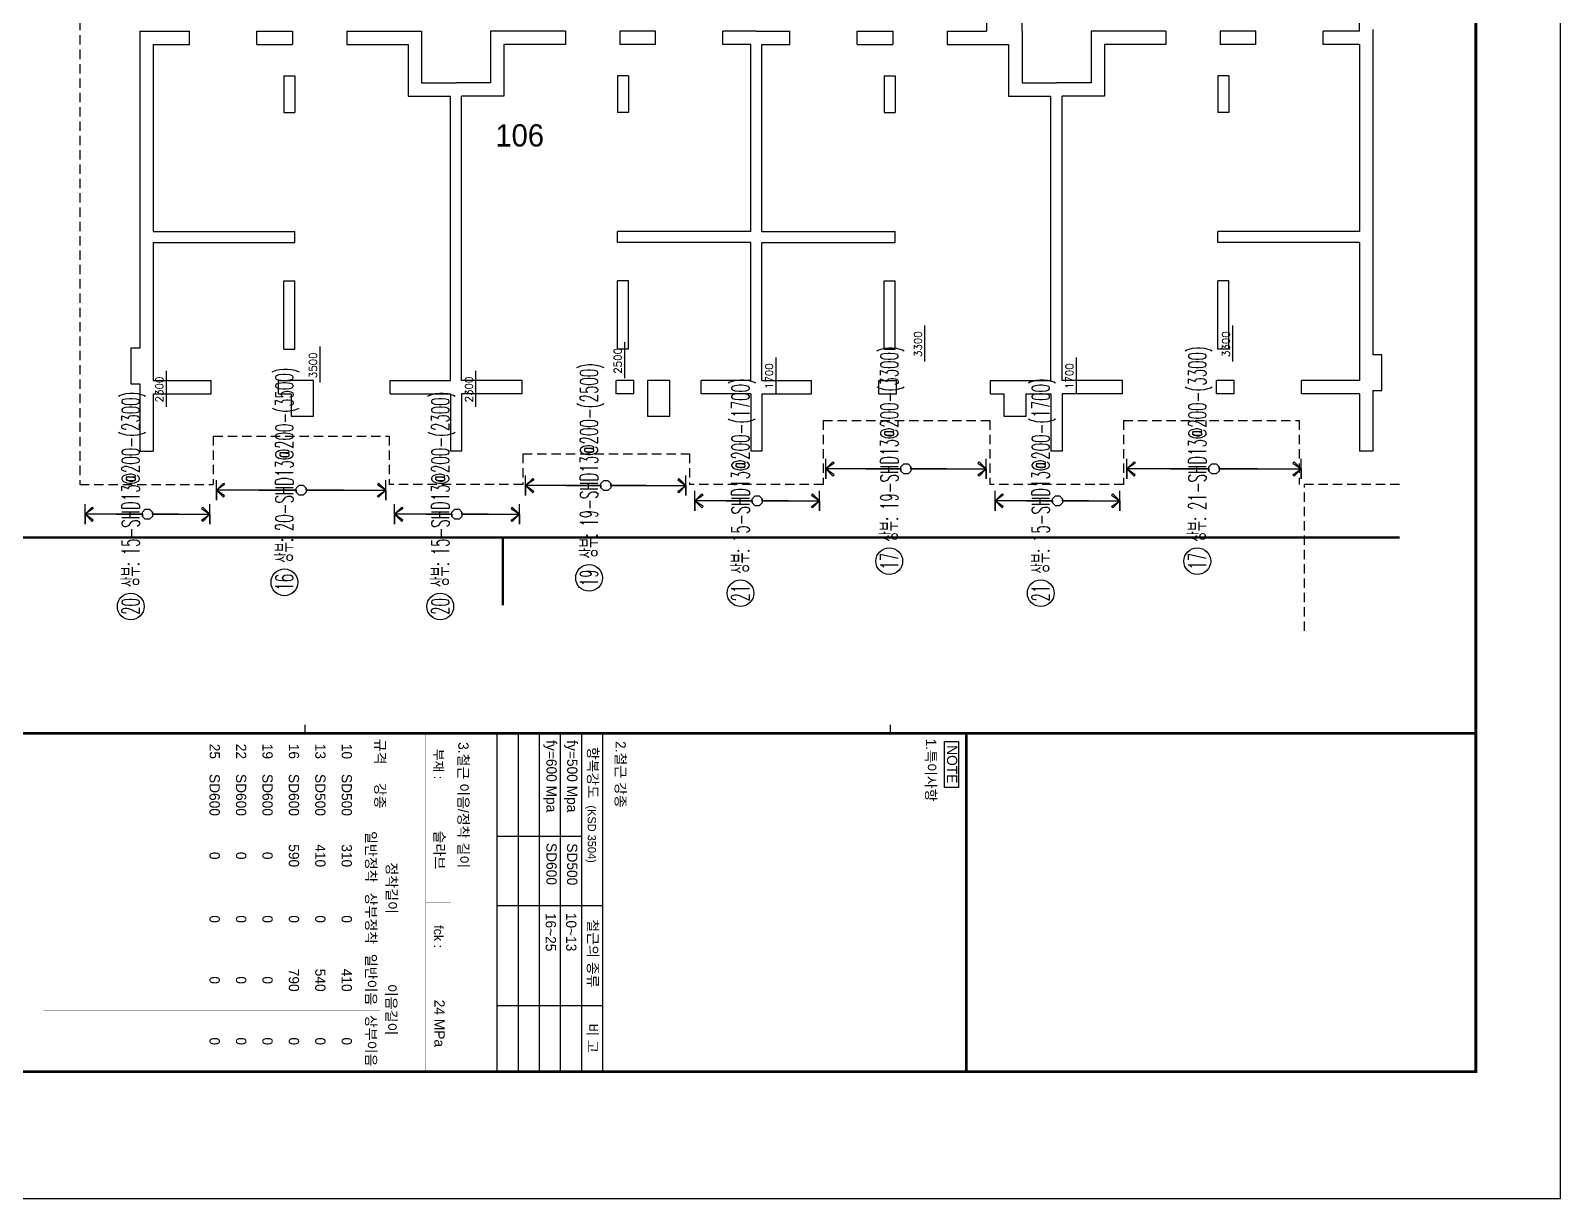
# Model space of a CAD drawing. Header units: millimetres. Extents: x 327808 to 2562540, y -728300 to 402793.
# Drawn here: x 482646 to 516989, y -385130 to -358916 of the extents above; entities that cross this region are included whole.
import ezdxf
from ezdxf.enums import TextEntityAlignment as Align

# ---------------------------------------------------------------- set-up
doc = ezdxf.new("R2010")
doc.units = ezdxf.units.MM
doc.header["$LTSCALE"] = 140
doc.linetypes.add('XS-기초$0$HID', pattern=[2.3, 1.5, -0.8])
for name, color, linetype in [('CEN-P', 14, 'Continuous'), ('XDIM', 7, 'Continuous'), ('XREBAR', 1, 'Continuous'), ('XS-기초$0$WALL', 11, 'Continuous'), ('XS-기초$0$기초연단', 3, 'Continuous'), ('XTAG', 7, 'Continuous'), ('기초꺽임', 7, 'Continuous')]:
    doc.layers.add(name, color=color, linetype=linetype)
doc.layers.add('TEXT', color=3, linetype='Continuous', lineweight=9)
doc.styles.add('XRebar', font='Romans.shx', dxfattribs={"bigfont": 'whgtxt.shx'})
doc.styles.add('XRebar2', font='Romans.shx')
doc.styles.add('XRebarSheet', font='HMKMRHD.TTF')
doc.styles.add('돋음', font='')
doc.styles.get('돋음').set_extended_font_data('Dotum')

# ---------------------------------------------------------------- blocks, each defined once
blk = doc.blocks.new('dhs_sheet2e')
at = {"color": 7}
for p, q in [((73013.1, 43498.2), (72813.3, 43498.2)), ((73013.1, 36694), (81003.6, 36694)), ((77085.8, 36694), (77085.8, 34197)), ((79453.7, 36694), (79453.7, 34197)), ((73013.1, 36194.6), (81003.6, 36194.6)), ((75452.6, 36194.6), (75452.6, 34197)), ((73013.1, 35695.2), (81003.6, 35695.2)), ((73013.1, 35195.8), (81003.6, 35195.8)), ((73013.1, 34696.4), (81003.6, 34696.4)), ((73013.1, 34197), (81003.6, 34197)), ((73013.1, 29664.7), (72813.3, 29664.7))]:
    blk.add_line(p, q, dxfattribs=at)
for points in [[(84000, 0), (84000, 59329.4), (0, 59329.4), (0, 0)], [(73208.2, 45108.5), (74292.8, 45108.5), (74292.8, 44775), (73208.2, 44775)]]:
    blk.add_lwpolyline(points, close=True, dxfattribs=at)
at = {"color": 30, "const_width": 64.9}
blk.add_lwpolyline([(81003.6, 57331.7), (2996.4, 57331.7), (2996.4, 1997.6), (81003.6, 1997.6)], close=True, dxfattribs=at)
at = {"color": 30}
for points, const_width in [([(73013.1, 1997.6), (73013.1, 57331.7)], 64.9), ([(73013.1, 45291.6), (81003.6, 45291.6)], 64.9), ([(73013.1, 37482.7), (81003.6, 37482.7)], 1.25)]:
    blk.add_lwpolyline(points, dxfattribs=dict(at, const_width=const_width))
at = {"ltscale": 2, "const_width": 1.25}
for points in [[(73013.1, 36694), (73013.1, 34197)], [(81003.6, 36694), (81003.6, 34197)], [(73013.1, 33114.4), (73013.1, 32518)], [(81003.6, 32518), (81003.6, 33114.4)], [(73013.1, 31595.4), (73013.1, 23480)], [(81003.6, 23480), (81003.6, 31595.4)]]:
    blk.add_lwpolyline(points, dxfattribs=at)
at = {"color": 7, "const_width": 1.25}
for points in [[(73013.1, 33114.4), (81003.6, 33114.4)], [(75010.7, 32518), (75010.7, 33114.4)], [(77008.3, 33114.4), (77008.3, 32518)], [(79005.9, 32518), (79005.9, 33114.4)], [(73013.1, 32518), (81003.6, 32518)], [(73013.1, 31920), (81003.6, 31920)], [(73839.2, 31920), (73839.2, 23480)], [(75231.7, 31920), (75231.7, 23480)], [(78117.6, 31920), (78117.6, 23480)], [(75231.7, 31445.6), (81003.6, 31445.6)], [(76674.7, 31445.6), (76674.7, 23480)], [(79560.6, 31445.6), (79560.6, 23480)], [(73013.1, 30971.1), (81003.6, 30971.1)], [(73013.1, 30346.9), (81003.6, 30346.9)], [(73013.1, 29722.6), (81003.6, 29722.6)], [(73013.1, 29098.3), (81003.6, 29098.3)], [(73013.1, 28474.1), (81003.6, 28474.1)], [(73013.1, 27849.8), (81003.6, 27849.8)], [(73013.1, 27225.6), (81003.6, 27225.6)], [(73013.1, 26601.3), (81003.6, 26601.3)], [(73013.1, 25977.1), (81003.6, 25977.1)], [(73013.1, 25352.8), (81003.6, 25352.8)], [(73013.1, 24728.5), (81003.6, 24728.5)], [(73013.1, 24104.3), (81003.6, 24104.3)], [(73013.1, 23480), (81003.6, 23480)]]:
    blk.add_lwpolyline(points, dxfattribs=at)
at = {"color": 7, "ltscale": 2, "const_width": 1.25}
blk.add_lwpolyline([(77008.3, 32518), (77008.3, 33114.4)], dxfattribs=at)
at = {"color": 7, "style": 'XRebarSheet'}
for s, height, p in [('NOTE', 242.71, (73292, 44833.7)), ('1.특이사항', 242.71, (73135.9, 44335.3)), ('2.철근 강종', 242.71, (73193, 37000.1)), ('3.철근 이음/정착 길이', 242.711, (73219.2, 33284.8))]:
    blk.add_text(s, height=height, dxfattribs=at).set_placement(p)
at = {"color": 3, "style": 'XRebarSheet'}
for s, height, p in [('항복강도', 242.71, (73329, 36346.4)), ('(KSD 3504)', 194.17, (74714.3, 36344.3)), ('철근의 종류', 242.71, (77406.6, 36345.3)), ('비 고', 242.71, (79864.2, 36338.4)), ('부재 :', 220, (73378.9, 32707.9)), ('fck :', 220, (77546.2, 32707.9)), ('규격', 242.71, (73138.4, 31320.7)), ('강종', 242.71, (74182, 31320.7))]:
    blk.add_text(s, height=height, dxfattribs=at).set_placement(p)
blk = doc.blocks.new('SDHSDHS')
at = {"color": 255, "xscale": 0.75, "yscale": 0.75, "zscale": 0.75}
blk.add_blockref('dhs_sheet2e', (0, 0), dxfattribs=at)
at = {"color": 3, "style": 'XRebarSheet'}
for s, p in [('fy=500 Mpa', (54881, 26893)), ('SD500', (56708, 26892)), ('10~13', (57939, 26875)), ('fy=600 Mpa', (54880, 26526)), ('SD600', (56702, 26526)), ('16~25', (57940, 26513)), ('슬라브', (56483, 24541)), ('24 MPa', (59480, 24541))]:
    blk.add_text(s, height=182, dxfattribs=at).set_placement(p)
for s, p in [('정착길이', (57503, 23784)), ('이음길이', (59655, 23778)), ('일반정착', (56947, 23418)), ('상부정착', (58039, 23418)), ('일반이음', (59122, 23418)), ('상부이음', (60205, 23418)), ('10', (55079, 22989)), ('SD500', (55851, 22987)), ('310', (56927, 22987)), ('0', (58051, 22987)), ('410', (59133, 22987)), ('0', (60215, 22987)), ('13', (55079, 22520)), ('SD500', (55851, 22519)), ('410', (56927, 22519)), ('0', (58051, 22519)), ('540', (59133, 22519)), ('0', (60215, 22519)), ('16', (55079, 22052)), ('SD600', (55851, 22051)), ('590', (56927, 22051)), ('0', (58051, 22051)), ('790', (59133, 22051)), ('0', (60215, 22051)), ('19', (55079, 21584)), ('SD600', (55851, 21583)), ('0', (56927, 21583)), ('0', (58051, 21583)), ('0', (59133, 21583)), ('0', (60215, 21583)), ('22', (55079, 21116)), ('SD600', (55851, 21115)), ('0', (56927, 21115)), ('0', (58051, 21115)), ('0', (59133, 21115)), ('0', (60215, 21115)), ('25', (55079, 20648)), ('SD600', (55851, 20646)), ('0', (56927, 20646)), ('0', (58051, 20646)), ('0', (59133, 20646)), ('0', (60215, 20646))]:
    blk.add_text(s, height=182, dxfattribs=at).set_placement(p, align=Align.MIDDLE_CENTER)
blk = doc.blocks.new('zdhdthbse')
at = {"layer": 'CEN-P', "color": 2}
blk.add_lwpolyline([(24577, -20020), (20091, -20020)], dxfattribs=at)
at = {"layer": 'XS-기초$0$WALL', "color": 5}
for p, q in [((23675, -8655), (23675, -7165)), ((15300, -8455), (15300, -8655)), ((16100, -8655), (16100, -8455)), ((-3705, -8655), (-2590, -8655)), ((-3705, -8655), (-3705, -15770)), ((-2590, -8955), (-2590, -8655)), ((-1080, -8955), (-1080, -8655)), ((-1080, -8655), (-280, -8655)), ((-280, -8655), (-280, -8955)), ((940, -8655), (940, -8955)), ((940, -8655), (2620, -8655)), ((2620, -8655), (2620, -9815)), ((5850, -8655), (4170, -8655)), ((4170, -8655), (4170, -9815)), ((5850, -8655), (5850, -8955)), ((7070, -8655), (7070, -8955)), ((7870, -8655), (7070, -8655)), ((7870, -8955), (7870, -8655)), ((9380, -8955), (9380, -8655)), ((10135, -8655), (9380, -8655)), ((10135, -8655), (10890, -8655)), ((10890, -8955), (10890, -8655)), ((12400, -8955), (12400, -8655)), ((12400, -8655), (13200, -8655)), ((13200, -8655), (13200, -8955)), ((14420, -8655), (14420, -8955)), ((14420, -8655), (15300, -8655)), ((16100, -8655), (16100, -9815)), ((19330, -8655), (17650, -8655)), ((17650, -8655), (17650, -9815)), ((19330, -8655), (19330, -8955)), ((20550, -8655), (20550, -8955)), ((21350, -8655), (20550, -8655)), ((21350, -8955), (21350, -8655)), ((22860, -8955), (22860, -8655)), ((23675, -8655), (22860, -8655)), ((23975, -8620), (23975, -15920)), ((-3405, -8955), (-2590, -8955)), ((-3405, -8955), (-3405, -13150)), ((-1080, -8955), (-280, -8955)), ((940, -8955), (2320, -8955)), ((2320, -8955), (2320, -10115)), ((5850, -8955), (4470, -8955)), ((4470, -8955), (4470, -10115)), ((7870, -8955), (7070, -8955)), ((10010, -8955), (9380, -8955)), ((10010, -13150), (10010, -8955)), ((10260, -13150), (10260, -8955)), ((10260, -8955), (10890, -8955)), ((12400, -8955), (13200, -8955)), ((14420, -8955), (15800, -8955)), ((15800, -8955), (15800, -10115)), ((19330, -8955), (17950, -8955)), ((17950, -8955), (17950, -10115)), ((21350, -8955), (20550, -8955)), ((23675, -8955), (22860, -8955)), ((23675, -8955), (23675, -13150)), ((-475, -9655), (-475, -10485)), ((-475, -9655), (-225, -9655)), ((-225, -9655), (-225, -10485)), ((2620, -9815), (3395, -9815)), ((4170, -9815), (3395, -9815)), ((7015, -9655), (7015, -10485)), ((7265, -9655), (7015, -9655)), ((7265, -9655), (7265, -10485)), ((13005, -9655), (13005, -10485)), ((13005, -9655), (13255, -9655)), ((13255, -9655), (13255, -10485)), ((16100, -9815), (16875, -9815)), ((17650, -9815), (16875, -9815)), ((20495, -9655), (20495, -10485)), ((20745, -9655), (20495, -9655)), ((20745, -9655), (20745, -10485)), ((2320, -10115), (3270, -10115)), ((3270, -16495), (3270, -10115)), ((3520, -16495), (3520, -10115)), ((4470, -10115), (3520, -10115)), ((15800, -10115), (16750, -10115)), ((16750, -16495), (16750, -10115)), ((17000, -16495), (17000, -10115)), ((17950, -10115), (17000, -10115)), ((-475, -10485), (-225, -10485)), ((7265, -10485), (7015, -10485)), ((13005, -10485), (13255, -10485)), ((20745, -10485), (20495, -10485)), ((-3405, -13150), (-225, -13150)), ((-225, -13400), (-225, -13150)), ((10010, -13150), (7015, -13150)), ((7015, -13400), (7015, -13150)), ((10260, -13150), (13255, -13150)), ((13255, -13400), (13255, -13150)), ((23675, -13150), (20495, -13150)), ((20495, -13400), (20495, -13150)), ((-3405, -13400), (-225, -13400)), ((-3405, -13400), (-3405, -16495)), ((10010, -13400), (7015, -13400)), ((10010, -16495), (10010, -13400)), ((10260, -16495), (10260, -13400)), ((10260, -13400), (13255, -13400)), ((23675, -13400), (20495, -13400)), ((23675, -13400), (23675, -16495)), ((-475, -15795), (-475, -14260)), ((-475, -14260), (-225, -14260)), ((-225, -15795), (-225, -14260)), ((7015, -15795), (7015, -14260)), ((7265, -14260), (7015, -14260)), ((7265, -15795), (7265, -14260)), ((13005, -15795), (13005, -14260)), ((13005, -14260), (13255, -14260)), ((13255, -15795), (13255, -14260)), ((20495, -15795), (20495, -14260)), ((20745, -14260), (20495, -14260)), ((20745, -15795), (20745, -14260)), ((-3705, -15770), (-3905, -15770)), ((-3905, -15770), (-3905, -16570)), ((-475, -15795), (-225, -15795)), ((7265, -15795), (7015, -15795)), ((13005, -15795), (13255, -15795)), ((20745, -15795), (20495, -15795)), ((24175, -15920), (23975, -15920)), ((24175, -16720), (24175, -15920)), ((-3905, -16570), (-3705, -16570)), ((-3705, -16570), (-3705, -18080)), ((-3405, -16495), (-2105, -16495)), ((-3405, -16795), (-2105, -16795)), ((-3405, -16795), (-3405, -18080)), ((-2105, -16795), (-2105, -16495)), ((-595, -16495), (-305, -16495)), ((-595, -16795), (-595, -16495)), ((-595, -16795), (-305, -16795)), ((195, -16495), (-305, -16495)), ((-305, -16795), (-305, -17295)), ((195, -17295), (195, -16495)), ((1915, -16495), (3270, -16495)), ((1915, -16795), (1915, -16495)), ((1915, -16795), (3270, -16795)), ((3270, -16795), (3270, -18080)), ((4875, -16495), (3520, -16495)), ((4875, -16795), (3520, -16795)), ((3520, -16795), (3520, -18080)), ((4875, -16795), (4875, -16495)), ((7385, -16495), (6985, -16495)), ((6985, -16795), (6985, -16495)), ((7385, -16795), (6985, -16795)), ((7385, -16795), (7385, -16495)), ((8195, -16495), (7695, -16495)), ((7695, -16495), (7695, -17295)), ((8195, -17295), (8195, -16495)), ((8895, -16795), (8895, -16495)), ((10010, -16495), (8895, -16495)), ((10010, -16795), (8895, -16795)), ((10010, -16795), (10010, -18080)), ((10260, -16495), (11375, -16495)), ((10260, -16795), (11375, -16795)), ((10260, -16795), (10260, -18080)), ((11375, -16795), (11375, -16495)), ((12885, -16495), (13285, -16495)), ((12885, -16795), (12885, -16495)), ((12885, -16795), (13285, -16795)), ((13285, -16795), (13285, -16495)), ((15395, -16495), (16750, -16495)), ((15395, -16795), (15395, -16495)), ((15395, -16795), (15695, -16795)), ((15695, -16795), (15695, -17295)), ((16195, -16795), (16750, -16795)), ((16195, -17295), (16195, -16795)), ((16750, -16795), (16750, -18080)), ((18355, -16495), (17000, -16495)), ((18355, -16795), (17000, -16795)), ((17000, -16795), (17000, -18080)), ((18355, -16795), (18355, -16495)), ((20865, -16495), (20465, -16495)), ((20465, -16795), (20465, -16495)), ((20865, -16795), (20465, -16795)), ((20865, -16795), (20865, -16495)), ((22375, -16795), (22375, -16495)), ((23675, -16495), (22375, -16495)), ((23675, -16795), (22375, -16795)), ((23675, -16795), (23675, -18080)), ((23975, -16720), (23975, -18080)), ((23975, -16720), (24175, -16720)), ((-305, -17295), (195, -17295)), ((7695, -17295), (8195, -17295)), ((15695, -17295), (16195, -17295)), ((-3705, -18080), (-3405, -18080)), ((3520, -18080), (3270, -18080)), ((10260, -18080), (10010, -18080)), ((17000, -18080), (16750, -18080)), ((23975, -18080), (23675, -18080))]:
    blk.add_line(p, q, dxfattribs=at)
at = {"layer": 'XS-기초$0$기초연단', "linetype": 'XS-기초$0$HID'}
for p, q in [((-5055, -8105), (-5055, -18830)), ((11635, -17395), (11635, -18830)), ((11635, -17395), (15375, -17395)), ((15375, -17395), (15375, -18830)), ((18375, -17395), (18375, -18830)), ((18375, -17395), (22325, -17395)), ((22325, -17395), (22325, -18830)), ((-2055, -17745), (1895, -17745)), ((-2055, -17745), (-2055, -18830)), ((1895, -17745), (1895, -18830)), ((4895, -18145), (4895, -18830)), ((4895, -18145), (8635, -18145)), ((8635, -18145), (8635, -18830)), ((-5055, -18830), (-2055, -18830)), ((4895, -18830), (1895, -18830)), ((11635, -18830), (8635, -18830)), ((18375, -18830), (15375, -18830)), ((24577, -18830), (22325, -18830)), ((22445, -22117), (22445, -18830))]:
    blk.add_line(p, q, dxfattribs=at)
at = {"layer": '기초꺽임', "color": 1, "const_width": 50}
blk.add_lwpolyline([(-21405, 32883), (-21405, 19580), (-11405, 19580), (-11405, -20020), (24577, -20020)], dxfattribs=at)
at = {"layer": '기초꺽임', "color": 3, "const_width": 50}
blk.add_lwpolyline([(4445, -20020), (4445, -21544)], dxfattribs=at)
at = {"layer": 'TEXT', "extrusion": (2.94245e-18, 9.64033e-08, 1), "style": '돋음'}
blk.add_text('106', height=500, rotation=0, dxfattribs=at).set_placement((4823, -10995, 0), align=Align.MIDDLE_CENTER)
blk = doc.blocks.new('*U453', base_point=(505322.9003, -371206.0711))
at = {"layer": 'XTAG', "color": 0, "linetype": 'Continuous', "ltscale": 4.34365e-311}
blk.add_circle((505322.9003, -371543.5711), 300, dxfattribs=at)
at = {"layer": 'XTAG', "color": 0, "linetype": 'Continuous', "ltscale": 4.34365e-311, "style": 'XRebar', "width": 0.55}
blk.add_text('상부: 15-SHD13@200-(1700)', height=400, rotation=90, dxfattribs=at).set_placement((505322.9003, -371106.0711), align=Align.MIDDLE_LEFT)
blk.add_text('21', height=400, rotation=90, dxfattribs=at).set_placement((505322.9003, -371543.5711), align=Align.MIDDLE_CENTER)
blk = doc.blocks.new('*U454', base_point=(498582.9003, -371206.0711))
at = {"layer": 'XTAG', "color": 0, "linetype": 'Continuous', "ltscale": 4.34365e-311}
blk.add_circle((498582.9003, -371543.5711), 300, dxfattribs=at)
at = {"layer": 'XTAG', "color": 0, "linetype": 'Continuous', "ltscale": 4.34365e-311, "style": 'XRebar', "width": 0.55}
blk.add_text('상부: 15-SHD13@200-(1700)', height=400, rotation=90, dxfattribs=at).set_placement((498582.9003, -371106.0711), align=Align.MIDDLE_LEFT)
blk.add_text('21', height=400, rotation=90, dxfattribs=at).set_placement((498582.9003, -371543.5711), align=Align.MIDDLE_CENTER)
blk = doc.blocks.new('*U455', base_point=(491842.9003, -371506.0711))
at = {"layer": 'XTAG', "color": 0, "linetype": 'Continuous', "ltscale": 4.34365e-311}
blk.add_circle((491842.9003, -371843.5711), 300, dxfattribs=at)
at = {"layer": 'XTAG', "color": 0, "linetype": 'Continuous', "ltscale": 4.34365e-311, "style": 'XRebar', "width": 0.55}
blk.add_text('상부: 15-SHD13@200-(2300)', height=400, rotation=90, dxfattribs=at).set_placement((491842.9003, -371406.0711), align=Align.MIDDLE_LEFT)
blk.add_text('20', height=400, rotation=90, dxfattribs=at).set_placement((491842.9003, -371843.5711), align=Align.MIDDLE_CENTER)
blk = doc.blocks.new('*U456', base_point=(484892.9003, -371506.0711))
at = {"layer": 'XTAG', "color": 0, "linetype": 'Continuous', "ltscale": 4.34365e-311}
blk.add_circle((484892.9003, -371843.5711), 300, dxfattribs=at)
at = {"layer": 'XTAG', "color": 0, "linetype": 'Continuous', "ltscale": 4.34365e-311, "style": 'XRebar', "width": 0.55}
blk.add_text('상부: 15-SHD13@200-(2300)', height=400, rotation=90, dxfattribs=at).set_placement((484892.9003, -371406.0711), align=Align.MIDDLE_LEFT)
blk.add_text('20', height=400, rotation=90, dxfattribs=at).set_placement((484892.9003, -371843.5711), align=Align.MIDDLE_CENTER)
blk = doc.blocks.new('*U461', base_point=(488342.9003, -370963.5711))
at = {"layer": 'XTAG', "color": 0, "linetype": 'Continuous', "ltscale": 4.34365e-311}
blk.add_circle((488342.9003, -371301.0711), 300, dxfattribs=at)
at = {"layer": 'XTAG', "color": 0, "linetype": 'Continuous', "ltscale": 4.34365e-311, "style": 'XRebar', "width": 0.55}
blk.add_text('상부: 20-SHD13@200-(3500)', height=400, rotation=90, dxfattribs=at).set_placement((488342.9003, -370863.5711), align=Align.MIDDLE_LEFT)
blk.add_text('16', height=400, rotation=90, dxfattribs=at).set_placement((488342.9003, -371301.0711), align=Align.MIDDLE_CENTER)
blk = doc.blocks.new('*U462', base_point=(508837.9003, -370488.5711))
at = {"layer": 'XTAG', "color": 0, "linetype": 'Continuous', "ltscale": 4.34365e-311}
blk.add_circle((508837.9003, -370826.0711), 300, dxfattribs=at)
at = {"layer": 'XTAG', "color": 0, "linetype": 'Continuous', "ltscale": 4.34365e-311, "style": 'XRebar', "width": 0.55}
blk.add_text('상부: 21-SHD13@200-(3300)', height=400, rotation=90, dxfattribs=at).set_placement((508837.9003, -370388.5711), align=Align.MIDDLE_LEFT)
blk.add_text('17', height=400, rotation=90, dxfattribs=at).set_placement((508837.9003, -370826.0711), align=Align.MIDDLE_CENTER)
blk = doc.blocks.new('*U463', base_point=(501922.9003, -370488.5711))
at = {"layer": 'XTAG', "color": 0, "linetype": 'Continuous', "ltscale": 4.34365e-311}
blk.add_circle((501922.9003, -370826.0711), 300, dxfattribs=at)
at = {"layer": 'XTAG', "color": 0, "linetype": 'Continuous', "ltscale": 4.34365e-311, "style": 'XRebar', "width": 0.55}
blk.add_text('상부: 19-SHD13@200-(3300)', height=400, rotation=90, dxfattribs=at).set_placement((501922.9003, -370388.5711), align=Align.MIDDLE_LEFT)
blk.add_text('17', height=400, rotation=90, dxfattribs=at).set_placement((501922.9003, -370826.0711), align=Align.MIDDLE_CENTER)
blk = doc.blocks.new('*U480', base_point=(495182.9003, -370863.5711))
at = {"layer": 'XTAG', "color": 0, "linetype": 'Continuous', "ltscale": 4.34365e-311}
blk.add_circle((495182.9003, -371201.0711), 300, dxfattribs=at)
at = {"layer": 'XTAG', "color": 0, "linetype": 'Continuous', "ltscale": 4.34365e-311, "style": 'XRebar', "width": 0.55}
blk.add_text('상부: 19-SHD13@200-(2500)', height=400, rotation=90, dxfattribs=at).set_placement((495182.9003, -370763.5711), align=Align.MIDDLE_LEFT)
blk.add_text('19', height=400, rotation=90, dxfattribs=at).set_placement((495182.9003, -371201.0711), align=Align.MIDDLE_CENTER)

msp = doc.modelspace()

# ---------------------------------------------------------------- linework, layer by layer
at = {"layer": 'XDIM', "color": 250, "linetype": 'Continuous', "ltscale": 2.20348e-317}
for p, q in [((502122.9, -366502.6), (502122.9, -366502.6)), ((509037.9, -366502.6), (509037.9, -366502.6)), ((488542.9, -366977.6), (488542.9, -366977.6)), ((495382.9, -366877.6), (495382.9, -366877.6)), ((498782.9, -367220.1), (498782.9, -367220.1)), ((485092.9, -367520.1), (485092.9, -367520.1)), ((492042.9, -367520.1), (492042.9, -367520.1))]:
    msp.add_line(p, q, dxfattribs=at)
at = {"layer": 'XDIM', "color": 250, "linetype": 'Continuous', "ltscale": 1.49203e-315}
msp.add_line((505522.9, -367220.1), (505522.9, -367220.1), dxfattribs=at)
at = {"layer": 'XDIM', "color": 1, "linetype": 'Continuous', "ltscale": 2.20348e-317}
for points in [[(502722.9, -366342.6), (502722.9, -365533.5)], [(509637.9, -366342.6), (509637.9, -365533.5)], [(489142.9, -366817.6), (489142.9, -366008.5)], [(495982.9, -366717.6), (495982.9, -365908.5)], [(499382.9, -367060.1), (499382.9, -366251)], [(485692.9, -367360.1), (485692.9, -366551)], [(492642.9, -367360.1), (492642.9, -366551)]]:
    msp.add_lwpolyline(points, dxfattribs=at)
at = {"layer": 'XDIM', "color": 1, "linetype": 'Continuous', "ltscale": 1.49203e-315}
msp.add_lwpolyline([(506122.9, -367060.1), (506122.9, -366251)], dxfattribs=at)
at = {"layer": 'XDIM', "color": 4, "linetype": 'Continuous', "ltscale": 4.56907e-10}
for points, elevation in [([(501397.9, -368755.5), (502185.4, -368755.5), (502185.4, -368802.1), (502185.4, -368708.9), (502251.3, -368643), (502344.5, -368643), (502410.4, -368708.9), (502410.4, -368802.1), (502344.5, -368868), (502251.3, -368868), (502185.4, -368802.1), (502185.4, -368755.5), (501397.9, -368755.5), (501397.9, -368755.5), (500497.9, -368755.5), (500657, -368596.4), (500682.2, -368626.5), (500497.9, -368755.5), (500657, -368914.6), (500682.2, -368884.6), (500497.9, -368755.5), (500497.9, -368980.5), (500497.9, -368530.5)], -1.5), ([(503197.9, -368755.5), (502410.4, -368755.5), (502410.4, -368708.9), (502410.4, -368802.1), (502344.5, -368868), (502251.3, -368868), (502185.4, -368802.1), (502185.4, -368708.9), (502251.3, -368643), (502344.5, -368643), (502410.4, -368708.9), (502410.4, -368755.5), (503197.9, -368755.5), (503197.9, -368755.5), (504097.9, -368755.5), (503938.8, -368914.6), (503913.6, -368884.6), (504097.9, -368755.5), (503938.8, -368596.4), (503913.6, -368626.5), (504097.9, -368755.5), (504097.9, -368980.5), (504097.9, -368530.5)], -1.5), ([(508235.4, -368755.5), (509100.4, -368755.5), (509100.4, -368802.1), (509100.4, -368708.9), (509166.3, -368643), (509259.5, -368643), (509325.4, -368708.9), (509325.4, -368802.1), (509259.5, -368868), (509166.3, -368868), (509100.4, -368802.1), (509100.4, -368755.5), (508235.4, -368755.5), (508235.4, -368755.5), (507257.9, -368755.5), (507417, -368596.4), (507442.2, -368626.5), (507257.9, -368755.5), (507417, -368914.6), (507442.2, -368884.6), (507257.9, -368755.5), (507257.9, -368980.5), (507257.9, -368530.5)], -1.5), ([(510190.4, -368755.5), (509325.4, -368755.5), (509325.4, -368708.9), (509325.4, -368802.1), (509259.5, -368868), (509166.3, -368868), (509100.4, -368802.1), (509100.4, -368708.9), (509166.3, -368643), (509259.5, -368643), (509325.4, -368708.9), (509325.4, -368755.5), (510190.4, -368755.5), (510190.4, -368755.5), (511167.9, -368755.5), (511008.8, -368914.6), (510983.6, -368884.6), (511167.9, -368755.5), (511008.8, -368596.4), (510983.6, -368626.5), (511167.9, -368755.5), (511167.9, -368980.5), (511167.9, -368530.5)], -1.5), ([(487767.9, -369230.5), (488605.4, -369230.5), (488605.4, -369277.1), (488605.4, -369183.9), (488671.3, -369118), (488764.5, -369118), (488830.4, -369183.9), (488830.4, -369277.1), (488764.5, -369343), (488671.3, -369343), (488605.4, -369277.1), (488605.4, -369230.5), (487767.9, -369230.5), (487767.9, -369230.5), (486817.9, -369230.5), (486977, -369071.4), (487002.2, -369101.5), (486817.9, -369230.5), (486977, -369389.6), (487002.2, -369359.6), (486817.9, -369230.5), (486817.9, -369455.5), (486817.9, -369005.5)], -0.5), ([(489667.9, -369230.5), (488830.4, -369230.5), (488830.4, -369183.9), (488830.4, -369277.1), (488764.5, -369343), (488671.3, -369343), (488605.4, -369277.1), (488605.4, -369183.9), (488671.3, -369118), (488764.5, -369118), (488830.4, -369183.9), (488830.4, -369230.5), (489667.9, -369230.5), (489667.9, -369230.5), (490617.9, -369230.5), (490458.8, -369389.6), (490433.6, -369359.6), (490617.9, -369230.5), (490458.8, -369071.4), (490433.6, -369101.5), (490617.9, -369230.5), (490617.9, -369455.5), (490617.9, -369005.5)], -0.5), ([(498257.9, -369473), (498845.4, -369473), (498845.4, -369519.6), (498845.4, -369426.4), (498911.3, -369360.5), (499004.5, -369360.5), (499070.4, -369426.4), (499070.4, -369519.6), (499004.5, -369585.5), (498911.3, -369585.5), (498845.4, -369519.6), (498845.4, -369473), (498257.9, -369473), (498257.9, -369473), (497557.9, -369473), (497717, -369313.9), (497742.2, -369344), (497557.9, -369473), (497717, -369632.1), (497742.2, -369602.1), (497557.9, -369473), (497557.9, -369698), (497557.9, -369248)], -1.5), ([(499657.9, -369473), (499070.4, -369473), (499070.4, -369426.4), (499070.4, -369519.6), (499004.5, -369585.5), (498911.3, -369585.5), (498845.4, -369519.6), (498845.4, -369426.4), (498911.3, -369360.5), (499004.5, -369360.5), (499070.4, -369426.4), (499070.4, -369473), (499657.9, -369473), (499657.9, -369473), (500357.9, -369473), (500198.8, -369632.1), (500173.6, -369602.1), (500357.9, -369473), (500198.8, -369313.9), (500173.6, -369344), (500357.9, -369473), (500357.9, -369698), (500357.9, -369248)], -1.5), ([(504997.9, -369473), (505585.4, -369473), (505585.4, -369519.6), (505585.4, -369426.4), (505651.3, -369360.5), (505744.5, -369360.5), (505810.4, -369426.4), (505810.4, -369519.6), (505744.5, -369585.5), (505651.3, -369585.5), (505585.4, -369519.6), (505585.4, -369473), (504997.9, -369473), (504997.9, -369473), (504297.9, -369473), (504457, -369313.9), (504482.2, -369344), (504297.9, -369473), (504457, -369632.1), (504482.2, -369602.1), (504297.9, -369473), (504297.9, -369698), (504297.9, -369248)], -1.5), ([(506397.9, -369473), (505810.4, -369473), (505810.4, -369426.4), (505810.4, -369519.6), (505744.5, -369585.5), (505651.3, -369585.5), (505585.4, -369519.6), (505585.4, -369426.4), (505651.3, -369360.5), (505744.5, -369360.5), (505810.4, -369426.4), (505810.4, -369473), (506397.9, -369473), (506397.9, -369473), (507097.9, -369473), (506938.8, -369632.1), (506913.6, -369602.1), (507097.9, -369473), (506938.8, -369313.9), (506913.6, -369344), (507097.9, -369473), (507097.9, -369698), (507097.9, -369248)], -1.5), ([(491517.9, -369773), (492105.4, -369773), (492105.4, -369819.6), (492105.4, -369726.4), (492171.3, -369660.5), (492264.5, -369660.5), (492330.4, -369726.4), (492330.4, -369819.6), (492264.5, -369885.5), (492171.3, -369885.5), (492105.4, -369819.6), (492105.4, -369773), (491517.9, -369773), (491517.9, -369773), (490817.9, -369773), (490977, -369613.9), (491002.2, -369644), (490817.9, -369773), (490977, -369932.1), (491002.2, -369902.1), (490817.9, -369773), (490817.9, -369998), (490817.9, -369548)], -0.5), ([(492917.9, -369773), (492330.4, -369773), (492330.4, -369726.4), (492330.4, -369819.6), (492264.5, -369885.5), (492171.3, -369885.5), (492105.4, -369819.6), (492105.4, -369726.4), (492171.3, -369660.5), (492264.5, -369660.5), (492330.4, -369726.4), (492330.4, -369773), (492917.9, -369773), (492917.9, -369773), (493617.9, -369773), (493458.8, -369932.1), (493433.6, -369902.1), (493617.9, -369773), (493458.8, -369613.9), (493433.6, -369644), (493617.9, -369773), (493617.9, -369998), (493617.9, -369548)], -0.5)]:
    msp.add_lwpolyline(points, dxfattribs=dict(at, elevation=elevation))
at = {"layer": 'XDIM', "color": 4, "linetype": 'Continuous', "ltscale": 7.10404e-14}
for points, elevation in [([(494657.9, -369130.5), (495445.4, -369130.5), (495445.4, -369177.1), (495445.4, -369083.9), (495511.3, -369018), (495604.5, -369018), (495670.4, -369083.9), (495670.4, -369177.1), (495604.5, -369243), (495511.3, -369243), (495445.4, -369177.1), (495445.4, -369130.5), (494657.9, -369130.5), (494657.9, -369130.5), (493757.9, -369130.5), (493917, -368971.4), (493942.2, -369001.5), (493757.9, -369130.5), (493917, -369289.6), (493942.2, -369259.6), (493757.9, -369130.5), (493757.9, -369355.5), (493757.9, -368905.5)], -1.5), ([(496457.9, -369130.5), (495670.4, -369130.5), (495670.4, -369083.9), (495670.4, -369177.1), (495604.5, -369243), (495511.3, -369243), (495445.4, -369177.1), (495445.4, -369083.9), (495511.3, -369018), (495604.5, -369018), (495670.4, -369083.9), (495670.4, -369130.5), (496457.9, -369130.5), (496457.9, -369130.5), (497357.9, -369130.5), (497198.8, -369289.6), (497173.6, -369259.6), (497357.9, -369130.5), (497198.8, -368971.4), (497173.6, -369001.5), (497357.9, -369130.5), (497357.9, -369355.5), (497357.9, -368905.5)], -1.5), ([(484567.9, -369773), (485155.4, -369773), (485155.4, -369819.6), (485155.4, -369726.4), (485221.3, -369660.5), (485314.5, -369660.5), (485380.4, -369726.4), (485380.4, -369819.6), (485314.5, -369885.5), (485221.3, -369885.5), (485155.4, -369819.6), (485155.4, -369773), (484567.9, -369773), (484567.9, -369773), (483867.9, -369773), (484027, -369613.9), (484052.2, -369644), (483867.9, -369773), (484027, -369932.1), (484052.2, -369902.1), (483867.9, -369773), (483867.9, -369998), (483867.9, -369548)], -0.5), ([(485967.9, -369773), (485380.4, -369773), (485380.4, -369726.4), (485380.4, -369819.6), (485314.5, -369885.5), (485221.3, -369885.5), (485155.4, -369819.6), (485155.4, -369726.4), (485221.3, -369660.5), (485314.5, -369660.5), (485380.4, -369726.4), (485380.4, -369773), (485967.9, -369773), (485967.9, -369773), (486667.9, -369773), (486508.8, -369932.1), (486483.6, -369902.1), (486667.9, -369773), (486508.8, -369613.9), (486483.6, -369644), (486667.9, -369773), (486667.9, -369998), (486667.9, -369548)], -0.5)]:
    msp.add_lwpolyline(points, dxfattribs=dict(at, elevation=elevation))
at = {"layer": 'XREBAR', "color": 11, "linetype": 'Continuous', "ltscale": 4.56907e-10, "const_width": 1}
for points in [[(502297.9, -370405.5), (502297.9, -370405.5), (502297.9, -367105.5), (502297.9, -367105.5)], [(509212.9, -370405.5), (509212.9, -370405.5), (509212.9, -367105.5), (509212.9, -367105.5)], [(488717.9, -370980.5), (488717.9, -370980.5), (488717.9, -367480.5), (488717.9, -367480.5)], [(492217.9, -370923), (492217.9, -370923), (492217.9, -368623), (492217.9, -368623)], [(498957.9, -370323), (498957.9, -370323), (498957.9, -368623), (498957.9, -368623)], [(505697.9, -370323), (505697.9, -370323), (505697.9, -368623), (505697.9, -368623)]]:
    msp.add_lwpolyline(points, dxfattribs=at)
at = {"layer": 'XREBAR', "color": 11, "linetype": 'Continuous', "ltscale": 7.10404e-14, "const_width": 1}
for points in [[(495557.9, -370380.5), (495557.9, -370380.5), (495557.9, -367880.5), (495557.9, -367880.5)], [(485267.9, -370923), (485267.9, -370923), (485267.9, -368623), (485267.9, -368623)]]:
    msp.add_lwpolyline(points, dxfattribs=at)

# ---------------------------------------------------------------- block references
at = {"layer": 'XREBAR', "xscale": 1.266666656504953, "yscale": 1.266666656504953, "zscale": 1.266666656504953, "rotation": 270}
msp.add_blockref('SDHSDHS', (460626.5, -305329.6), dxfattribs=at)
at = {"layer": 'XREBAR'}
msp.add_blockref('zdhdthbse', (488802.9, -350273), dxfattribs=at)
at = {"layer": 'XTAG', "color": 11, "linetype": 'Continuous', "ltscale": 4.34365e-311}
for name, p in [('*U463', (501922.9, -370488.6)), ('*U462', (508837.9, -370488.6)), ('*U480', (495182.9, -370863.6)), ('*U461', (488342.9, -370963.6)), ('*U454', (498582.9, -371206.1)), ('*U453', (505322.9, -371206.1)), ('*U456', (484892.9, -371506.1)), ('*U455', (491842.9, -371506.1))]:
    msp.add_blockref(name, p, dxfattribs=at)

# ---------------------------------------------------------------- texts
at = {"layer": 'XDIM', "color": 3, "linetype": 'Continuous', "ltscale": 2.20348e-317, "style": 'XRebar2'}
for s, p in [('3300', (502700.9, -365955.3)), ('3300', (509615.9, -365955.3)), ('2500', (495960.9, -366330.3)), ('3500', (489120.9, -366430.3)), ('1700', (499360.9, -366672.8)), ('2300', (485670.9, -366972.8)), ('2300', (492620.9, -366972.8))]:
    msp.add_text(s, height=168, rotation=90, dxfattribs=at).set_placement(p, align=Align.BOTTOM_CENTER)
at = {"layer": 'XDIM', "color": 3, "linetype": 'Continuous', "ltscale": 1.49203e-315, "style": 'XRebar2'}
msp.add_text('1700', height=168, rotation=90, dxfattribs=at).set_placement((506100.9, -366672.8), align=Align.BOTTOM_CENTER)

doc.saveas('drawing.dxf')
